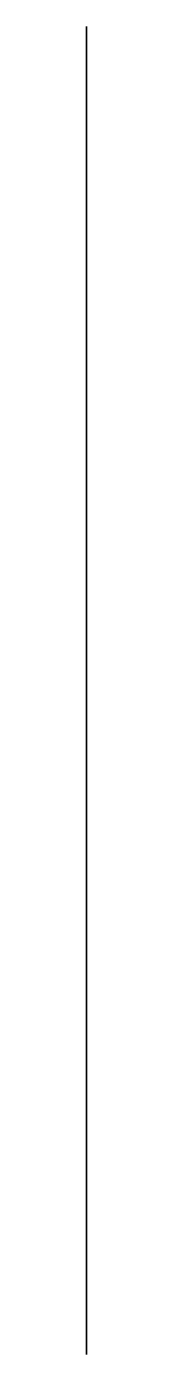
# Model space of a CAD drawing. Header units: inches. Extents: x -25 to -25, y 20 to 75.2.
import ezdxf

# ---------------------------------------------------------------- set-up
doc = ezdxf.new("R2010")
doc.units = ezdxf.units.IN
doc.header["$MEASUREMENT"] = 0

msp = doc.modelspace()

# ---------------------------------------------------------------- linework, layer by layer
at = {"extrusion": (1, 0, 0)}
for p, q in [((-25, 75, 12), (-25, 75.154, 37)), ((-25, 75.154, 37), (-25, 55.155, 37.173)), ((-25, 20, 12.059), (-25, 75, 12)), ((-25, 55.155, 37.173), (-25, 20, 12.059))]:
    msp.add_line(p, q, dxfattribs=at)

doc.saveas('drawing.dxf')
